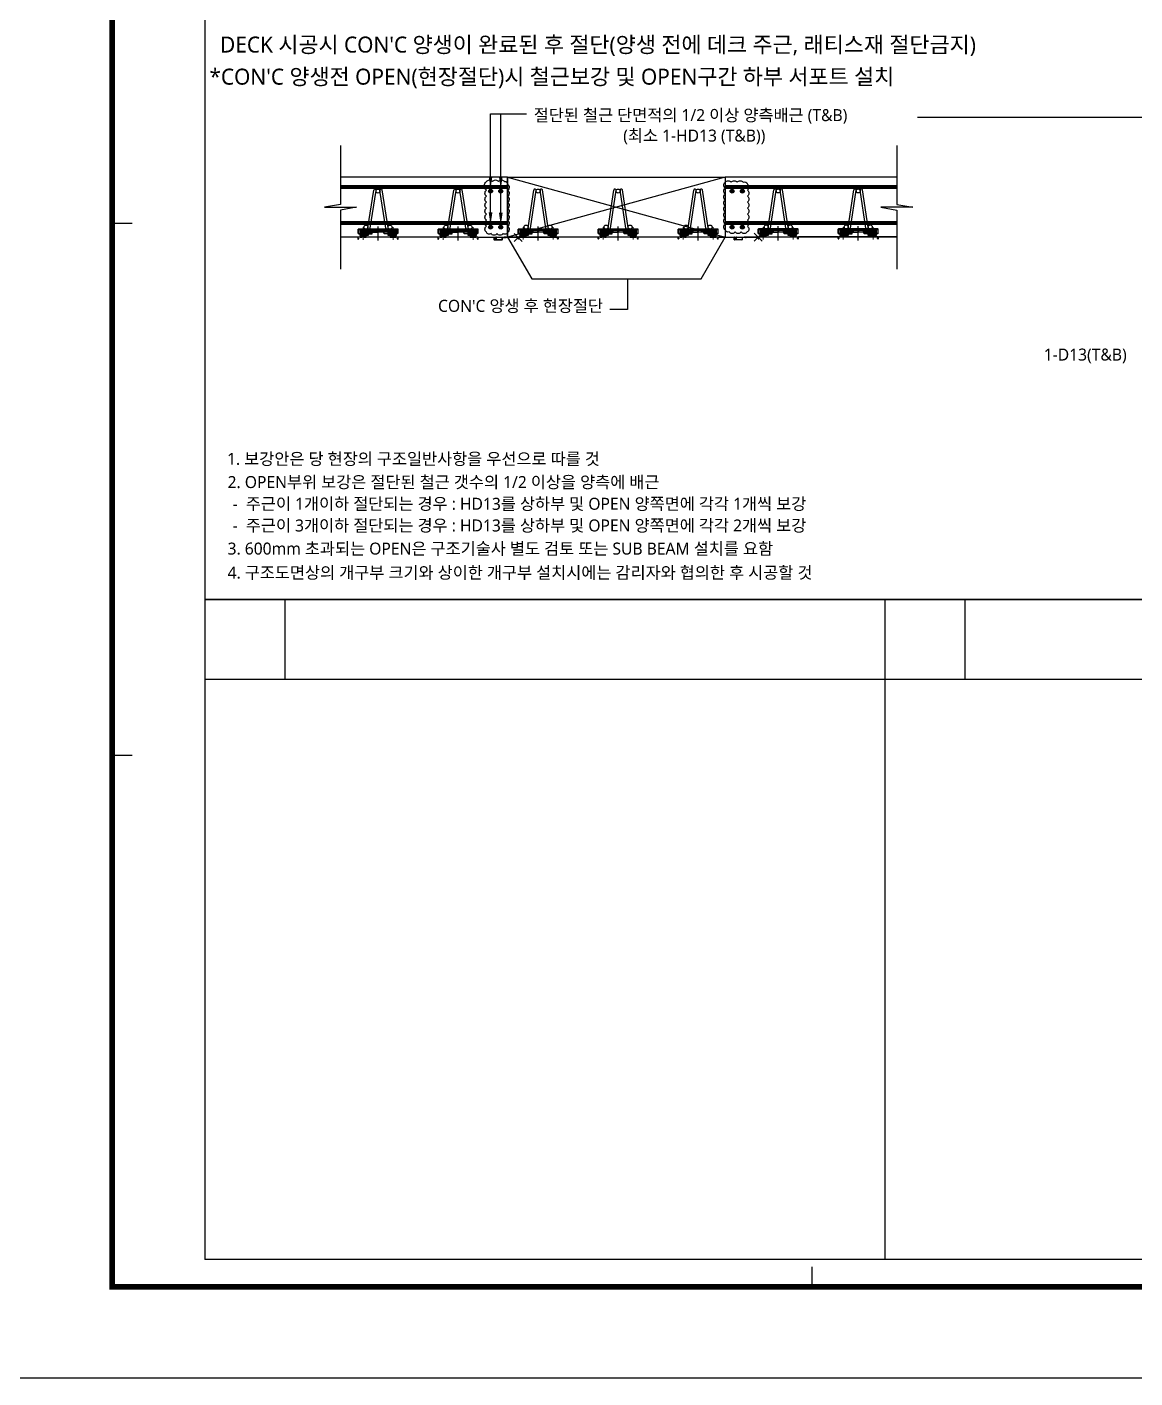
# Model space of a CAD drawing. Extents: x 10983 to 44623, y -18406 to 11294.
# Drawn here: x 19471 to 22241, y -12466 to -9089 of the extents above; entities that cross this region are included whole.
import ezdxf

# ---------------------------------------------------------------- set-up
doc = ezdxf.new("R2010")
doc.units = 0
doc.header["$LTSCALE"] = 100
doc.header["$MEASUREMENT"] = 0
doc.header["$PDMODE"] = 3
doc.header["$PDSIZE"] = 10
doc.linetypes.add('HIDDEN', pattern=[0.375, 0.25, -0.125])
doc.layers.get('0').update_dxf_attribs({"linetype": 'CONTINUOUS'})
doc.layers.get('Defpoints').update_dxf_attribs({"color": 165, "linetype": 'CONTINUOUS'})
for name, color, linetype in [('1', 1, 'CONTINUOUS'), ('204', 6, 'CONTINUOUS'), ('205', 2, 'HIDDEN'), ('3', 3, 'CONTINUOUS'), ('AM_8', 55, 'CONTINUOUS'), ('DECK-CON', 2, 'CONTINUOUS'), ('DECK-LATTICE', 7, 'CONTINUOUS'), ('DECK-MAIN BAR', 2, 'CONTINUOUS'), ('DECK-PG', 4, 'CONTINUOUS'), ('DECK-TEXT', 7, 'CONTINUOUS'), ('DECK-TRANS', 3, 'CONTINUOUS'), ('E2', 7, 'CONTINUOUS'), ('form', 7, 'CONTINUOUS'), ('TEXT', 3, 'CONTINUOUS'), ('오픈구', 10, 'CONTINUOUS')]:
    doc.layers.add(name, color=color, linetype=linetype)
doc.styles.get("Standard").update_dxf_attribs({"font": ''})
doc.styles.add('VICON TEXT', font='malgun.ttf')
doc.styles.get('Standard').set_extended_font_data('Haansoft Dotum')
doc.linetypes.add('DECK SUPPORT', pattern='A,12.7,-0.88,["O",Standard,S=4,R=0,X=-0.74,Y=-1.8],-0.55', length=14.13)

# ---------------------------------------------------------------- blocks, each defined once
blk = doc.blocks.new('RRWENNN')
at = {"layer": '3', "color": 252, "true_color": 0x939598}
for p, q in [((179.9, -427.9), (180.9, -428.9)), ((182.1, -427.9), (183.1, -428.9)), ((184.2, -427.9), (185.2, -428.9)), ((186.3, -427.9), (187.3, -428.9)), ((188.4, -427.9), (189.4, -428.9)), ((190.5, -427.9), (191.5, -428.9)), ((192.7, -427.9), (193.7, -428.9)), ((194.8, -427.9), (195.8, -428.9)), ((196.9, -427.9), (197.9, -428.9)), ((199, -427.9), (200, -428.9)), ((201.1, -427.9), (202.1, -428.9)), ((203.3, -427.9), (204.3, -428.9)), ((205.4, -427.9), (206.4, -428.9)), ((207.5, -427.9), (208.5, -428.9)), ((209.6, -427.9), (210.6, -428.9)), ((211.8, -427.9), (212.8, -428.9)), ((243.9, -427.9), (244.9, -428.9)), ((246.1, -427.9), (247.1, -428.9)), ((248.2, -427.9), (249.2, -428.9)), ((250.3, -427.9), (251.3, -428.9)), ((252.4, -427.9), (253.4, -428.9)), ((254.5, -427.9), (255.5, -428.9)), ((256.7, -427.9), (257.7, -428.9)), ((258.8, -427.9), (259.8, -428.9)), ((260.9, -427.9), (261.9, -428.9)), ((263, -427.9), (264, -428.9)), ((265.1, -427.9), (266.1, -428.9)), ((267.3, -427.9), (268.3, -428.9)), ((269.4, -427.9), (270.4, -428.9)), ((271.5, -427.9), (272.5, -428.9)), ((273.6, -427.9), (274.6, -428.9)), ((275.8, -427.9), (276.8, -428.9))]:
    blk.add_line(p, q, dxfattribs=at)
blk = doc.blocks.new('GFDCVBVBBB')
at = {"layer": 'AM_8'}
for p, q in [((182.8, -409.8), (183.7, -408.9)), ((182.8, -411.9), (185.8, -408.9)), ((182.8, -414.1), (187.1, -409.8)), ((182.8, -416.2), (187.4, -411.6)), ((182.8, -418.3), (188.2, -412.9)), ((182.8, -420.4), (188.2, -415)), ((182.8, -422.6), (188.2, -417.2)), ((182.8, -424.7), (188.2, -419.3)), ((182.8, -426.8), (188.2, -421.4)), ((183.8, -427.9), (188.7, -423)), ((185.9, -427.9), (189.3, -424.5)), ((188.1, -427.9), (189.9, -426)), ((190.2, -427.9), (202.8, -415.3)), ((191.2, -424.8), (202.8, -413.2)), ((192.3, -427.9), (202.8, -417.4)), ((192.7, -421.1), (200.9, -412.9)), ((193.1, -412.3), (196.4, -408.9)), ((193.1, -414.4), (197.8, -409.7)), ((193.1, -416.5), (197.8, -411.8)), ((193.1, -418.7), (198.8, -412.9)), ((193.6, -409.7), (194.3, -408.9)), ((194.4, -427.9), (202.8, -419.5)), ((196.5, -427.9), (202.8, -421.6)), ((198.7, -427.9), (203.3, -423.3)), ((200.8, -427.9), (205.4, -423.3)), ((202.9, -427.9), (207.5, -423.3)), ((205, -427.9), (209.6, -423.3)), ((207.1, -427.9), (211.7, -423.3)), ((209.3, -427.9), (213.9, -423.3)), ((211.4, -427.9), (215.3, -424)), ((212.8, -428.6), (216.6, -424.9)), ((214.3, -422.9), (215.3, -421.9)), ((214.6, -428.9), (218.7, -424.9)), ((216.8, -428.9), (220.8, -424.9)), ((218.9, -428.9), (222.9, -424.9)), ((221, -428.9), (225.1, -424.9)), ((223.1, -428.9), (227.2, -424.9)), ((225.2, -428.9), (229.3, -424.9)), ((227.3, -422.6), (228.3, -421.6)), ((227.3, -424.7), (228.3, -423.7)), ((227.4, -428.9), (231.4, -424.9)), ((229.5, -428.9), (233.5, -424.9)), ((231.6, -428.9), (235.7, -424.9)), ((233.7, -428.9), (237.8, -424.9)), ((235.8, -428.9), (239.9, -424.9)), ((238, -428.9), (243.6, -423.3)), ((240.1, -428.9), (245.7, -423.3)), ((240.3, -422.3), (241.3, -421.3)), ((240.3, -424.5), (241.4, -423.3)), ((242.2, -428.9), (242.8, -428.3)), ((243.2, -427.9), (247.8, -423.3)), ((245.3, -427.9), (249.9, -423.3)), ((247.5, -427.9), (252, -423.3)), ((249.6, -427.9), (262.6, -414.9)), ((251.7, -427.9), (262.6, -417)), ((252.8, -418.3), (262.1, -409.1)), ((252.8, -420.4), (262.1, -411.2)), ((252.8, -422.6), (262.6, -412.8)), ((252.8, -414.1), (254, -412.9)), ((252.8, -416.2), (256.1, -412.9)), ((253.8, -427.9), (262.6, -419.2)), ((255.9, -427.9), (262.9, -421)), ((257.8, -409.1), (258, -408.9)), ((257.8, -411.2), (260.1, -408.9)), ((258.1, -427.9), (263.5, -422.5)), ((260.2, -427.9), (264.1, -424)), ((262.3, -427.9), (264.7, -425.5)), ((264.4, -427.9), (272.8, -419.5)), ((266.5, -427.9), (272.8, -421.6)), ((266.7, -423.5), (272.8, -417.4)), ((267.4, -414.3), (272.8, -408.9)), ((267.4, -416.4), (272.8, -411)), ((267.4, -412.2), (268, -411.6)), ((267.4, -418.6), (272.8, -413.2)), ((267.4, -420.7), (272.8, -415.3)), ((268.6, -411), (270.7, -408.9)), ((268.7, -427.9), (272.8, -423.8)), ((270.8, -427.9), (272.8, -425.9))]:
    blk.add_line(p, q, dxfattribs=at)
blk = doc.blocks.new('SPACER')
at = {"layer": '1', "color": 252, "true_color": 0x939598}
blk.add_line((9678.9, 718.1), (9678.9, 753.5), dxfattribs=at)
at = {"layer": '1', "color": 252, "lineweight": 5, "true_color": 0x939598}
for points in [[(9641.4, 751.3), (9641.4, 746.3), (9641.4, 720.3)], [(9716.4, 751.3), (9716.4, 746.3), (9716.4, 720.3)]]:
    blk.add_open_spline(points, degree=1, knots=[0, 0, 0.16129, 1, 1], dxfattribs=at)
at = {"layer": '204', "color": 252, "true_color": 0x939598}
for p, q in [((9628.9, 746.7), (9629.9, 746.7)), ((9628.9, 746.7), (9628.9, 746.6)), ((9628.9, 744.9), (9628.9, 746.6)), ((9628.9, 736.4), (9628.9, 744.9)), ((9629.9, 744.9), (9628.9, 744.9)), ((9629.9, 746.8), (9629.9, 745.8)), ((9629.9, 746.8), (9663.9, 746.8)), ((9663.9, 745.8), (9629.9, 745.8)), ((9629.9, 745.8), (9629.9, 745.3)), ((9629.9, 745.3), (9629.9, 744.9)), ((9633.9, 745.8), (9633.9, 730.8)), ((9663.9, 745.8), (9633.9, 745.8)), ((9641.4, 744.8), (9639.3, 739.8)), ((9644.2, 738.2), (9641.4, 744.8)), ((9663.9, 746.8), (9663.9, 745.8)), ((9663.9, 746.8), (9693.9, 746.8)), ((9663.9, 746.8), (9663.9, 745.8)), ((9693.9, 745.8), (9693.9, 746.8)), ((9693.9, 745.8), (9693.9, 746.8)), ((9693.9, 746.8), (9727.9, 746.8)), ((9723.9, 745.8), (9693.9, 745.8)), ((9727.9, 745.8), (9693.9, 745.8)), ((9716.4, 744.8), (9713.7, 738.2)), ((9718.5, 739.8), (9716.4, 744.8)), ((9723.9, 730.8), (9723.9, 745.8)), ((9727.9, 745.8), (9727.9, 746.8)), ((9727.9, 746.7), (9728.9, 746.7)), ((9727.9, 745.3), (9727.9, 745.8)), ((9727.9, 744.9), (9727.9, 745.3)), ((9728.9, 744.9), (9727.9, 744.9)), ((9728.9, 746.7), (9728.9, 746.6)), ((9728.9, 744.9), (9728.9, 746.6)), ((9728.9, 736.4), (9728.9, 744.9)), ((9628.9, 736.4), (9629.9, 736.4)), ((9629.9, 736.4), (9629.9, 735.9)), ((9629.9, 735.9), (9629.9, 734.8)), ((9629.9, 734.8), (9633.9, 734.8)), ((9633.9, 726.8), (9633.9, 730.8)), ((9638.2, 726.8), (9633.9, 726.8)), ((9639.3, 729.5), (9638.2, 729.5)), ((9638.2, 729.5), (9638.2, 726.8)), ((9644.7, 726.8), (9638.2, 726.8)), ((9639.3, 739.8), (9639.3, 729.5)), ((9639.3, 739.8), (9639.4, 739.8)), ((9639.3, 729.5), (9639.4, 729.5)), ((9639.4, 739.8), (9639.4, 729.5)), ((9639.8, 738.2), (9639.4, 738.2)), ((9639.8, 729.5), (9639.4, 729.5)), ((9640.2, 739.8), (9639.8, 738.2)), ((9639.8, 729.5), (9639.8, 738.2)), ((9640.2, 729.5), (9639.8, 729.5)), ((9641.4, 739.8), (9640.2, 739.8)), ((9640.2, 739.8), (9640.2, 729.5)), ((9641.4, 729.5), (9640.2, 729.5)), ((9641.4, 739.8), (9641.4, 729.5)), ((9642.7, 738.2), (9641.4, 738.2)), ((9642.7, 729.5), (9641.4, 729.5)), ((9643.4, 739.8), (9642.7, 739.8)), ((9642.7, 739.8), (9642.7, 729.5)), ((9643.4, 729.5), (9642.7, 729.5)), ((9644, 738.2), (9643.4, 739.8)), ((9643.4, 739.8), (9643.4, 729.5)), ((9644, 729.5), (9643.4, 729.5)), ((9644.2, 738.2), (9644, 738.2)), ((9644, 729.5), (9644, 738.2)), ((9644.2, 729.5), (9644, 729.5)), ((9644.2, 729.5), (9644.2, 738.2)), ((9644.7, 729.5), (9644.2, 729.5)), ((9644.7, 726.8), (9644.7, 729.5)), ((9648.9, 726.8), (9644.7, 726.8)), ((9648.9, 730.8), (9653.9, 730.8)), ((9648.9, 730.8), (9648.9, 726.8)), ((9653.9, 741.2), (9653.9, 741.2)), ((9653.9, 730.8), (9653.9, 741.2)), ((9653.9, 738.8), (9665.4, 738.8)), ((9653.9, 734.8), (9663.9, 734.8)), ((9663.9, 735.9), (9663.9, 738.8)), ((9663.9, 734.8), (9663.9, 735.9)), ((9665.4, 738.8), (9665.4, 741.2)), ((9666.4, 738.8), (9665.4, 738.8)), ((9666.4, 742.8), (9666.4, 738.8)), ((9666.4, 738.8), (9678.4, 738.8)), ((9678.4, 742.8), (9678.4, 738.8)), ((9679.4, 738.8), (9678.4, 738.8)), ((9679.4, 738.8), (9679.4, 742.8)), ((9691.4, 738.8), (9679.4, 738.8)), ((9691.4, 738.8), (9691.4, 742.8)), ((9692.4, 738.8), (9691.4, 738.8)), ((9692.4, 741.2), (9692.4, 738.8)), ((9703.9, 738.8), (9692.4, 738.8)), ((9693.9, 735.9), (9693.9, 738.8)), ((9693.9, 734.8), (9693.9, 735.9)), ((9703.9, 734.8), (9693.9, 734.8)), ((9703.9, 741.2), (9703.9, 730.8)), ((9703.9, 730.8), (9708.9, 730.8)), ((9708.9, 726.8), (9708.9, 730.8)), ((9713.2, 726.8), (9708.9, 726.8)), ((9713.7, 729.5), (9713.2, 729.5)), ((9713.2, 729.5), (9713.2, 726.8)), ((9713.2, 726.8), (9719.7, 726.8)), ((9713.7, 738.2), (9713.8, 738.2)), ((9713.7, 738.2), (9713.7, 729.5)), ((9713.7, 729.5), (9713.8, 729.5)), ((9713.8, 738.2), (9714.4, 739.8)), ((9713.8, 729.5), (9713.8, 738.2)), ((9713.8, 729.5), (9714.4, 729.5)), ((9714.4, 739.8), (9715.2, 739.8)), ((9714.4, 739.8), (9714.4, 729.5)), ((9714.4, 729.5), (9715.2, 729.5)), ((9715.2, 739.8), (9715.2, 729.5)), ((9715.2, 738.2), (9716.4, 738.2)), ((9715.2, 729.5), (9716.4, 729.5)), ((9716.4, 739.8), (9717.7, 739.8)), ((9716.4, 739.8), (9716.4, 729.5)), ((9716.4, 729.5), (9717.7, 729.5)), ((9717.7, 739.8), (9718, 738.2)), ((9717.7, 739.8), (9717.7, 729.5)), ((9717.7, 729.5), (9718, 729.5)), ((9718, 738.2), (9718.4, 738.2)), ((9718, 729.5), (9718, 738.2)), ((9718, 729.5), (9718.4, 729.5)), ((9718.5, 739.8), (9718.4, 739.8)), ((9718.4, 739.8), (9718.4, 729.5)), ((9718.5, 729.5), (9718.4, 729.5)), ((9718.5, 729.5), (9718.5, 739.8)), ((9719.7, 729.5), (9718.5, 729.5)), ((9719.7, 726.8), (9719.7, 729.5)), ((9723.9, 726.8), (9719.7, 726.8)), ((9727.9, 734.8), (9723.9, 734.8)), ((9723.9, 730.8), (9723.9, 726.8)), ((9727.9, 735.9), (9727.9, 736.4)), ((9727.9, 736.4), (9728.9, 736.4)), ((9727.9, 734.8), (9727.9, 735.9))]:
    blk.add_line(p, q, dxfattribs=at)
at = {"layer": '204', "color": 252, "lineweight": 5, "true_color": 0x939598}
for p, q in [((9629.9, 746.6), (9628.9, 746.6)), ((9727.9, 746.6), (9728.9, 746.6)), ((9629.9, 735.9), (9633.9, 735.9)), ((9653.9, 735.9), (9663.9, 735.9)), ((9703.9, 735.9), (9693.9, 735.9)), ((9727.9, 735.9), (9723.9, 735.9))]:
    blk.add_line(p, q, dxfattribs=at)
for points, degree in [([(9629.9, 745.3), (9633.9, 745.3)], 1), ([(9727.9, 745.3), (9726.6, 745.3), (9725.3, 745.3), (9723.9, 745.3)], 3)]:
    blk.add_open_spline(points, degree=degree, dxfattribs=at)
at = {"layer": '204', "color": 252, "true_color": 0x939598}
for points in [[(9653.9, 741.2), (9665.4, 741.2)], [(9666.4, 742.8), (9678.4, 742.8)], [(9691.4, 742.8), (9679.4, 742.8)], [(9703.9, 741.2), (9692.4, 741.2)]]:
    blk.add_open_spline(points, degree=1, dxfattribs=at)
at = {"layer": '205', "color": 252, "lineweight": 5, "true_color": 0x939598}
for p, q in [((9629.9, 746.3), (9628.9, 746.3)), ((9629.9, 745.7), (9663.9, 745.7)), ((9629.9, 744.9), (9629.9, 736.7)), ((9663.9, 745.8), (9663.9, 745.3)), ((9693.9, 745.7), (9663.9, 745.7)), ((9663.9, 745.3), (9663.9, 745.3)), ((9663.9, 745.3), (9663.9, 745.3)), ((9663.9, 738.8), (9663.9, 745.3)), ((9663.9, 745.3), (9663.9, 745.3)), ((9693.9, 745.8), (9693.9, 745.3)), ((9727.9, 745.7), (9693.9, 745.7)), ((9693.9, 738.8), (9693.9, 745.3)), ((9693.9, 745.3), (9693.9, 745.3)), ((9693.9, 745.3), (9693.9, 745.3)), ((9693.9, 745.3), (9693.9, 745.3)), ((9727.9, 746.3), (9728.9, 746.3)), ((9727.9, 744.9), (9727.9, 736.7)), ((9629.9, 738.8), (9628.9, 738.8)), ((9629.9, 738.1), (9628.9, 738.1)), ((9629.9, 736.4), (9629.9, 736.7)), ((9629.9, 736.2), (9633.9, 736.2)), ((9629.9, 735.8), (9633.9, 735.8)), ((9633.9, 741.8), (9653.9, 741.8)), ((9653.9, 736.2), (9633.9, 736.2)), ((9633.9, 735.9), (9653.9, 735.9)), ((9653.9, 735.8), (9633.9, 735.8)), ((9633.9, 734.8), (9653.9, 734.8)), ((9648.9, 730.8), (9633.9, 730.8)), ((9638.8, 738.2), (9639.4, 739.8)), ((9639.4, 738.2), (9638.8, 738.2)), ((9638.8, 729.5), (9638.8, 738.2)), ((9642.7, 739.8), (9643, 738.2)), ((9643, 738.2), (9642.7, 738.2)), ((9643, 729.5), (9643, 738.2)), ((9643.9, 735.8), (9643.9, 734.8)), ((9647.9, 734.8), (9647.9, 735.8)), ((9653.9, 741.2), (9653.9, 741.8)), ((9653.9, 736.2), (9663.9, 736.2)), ((9653.9, 735.8), (9663.9, 735.8)), ((9703.9, 736.2), (9693.9, 736.2)), ((9703.9, 735.8), (9693.9, 735.8)), ((9723.9, 741.8), (9703.9, 741.8)), ((9703.9, 741.2), (9703.9, 741.8)), ((9703.9, 736.2), (9723.9, 736.2)), ((9723.9, 735.9), (9703.9, 735.9)), ((9703.9, 735.8), (9723.9, 735.8)), ((9723.9, 734.8), (9703.9, 734.8)), ((9708.9, 730.8), (9723.9, 730.8)), ((9709.9, 734.8), (9709.9, 735.8)), ((9713.9, 735.8), (9713.9, 734.8)), ((9715.2, 739.8), (9714.8, 738.2)), ((9714.8, 738.2), (9715.2, 738.2)), ((9714.8, 729.5), (9714.8, 738.2)), ((9719, 738.2), (9718.4, 739.8)), ((9718.4, 738.2), (9719, 738.2)), ((9719, 729.5), (9719, 738.2)), ((9727.9, 736.2), (9723.9, 736.2)), ((9727.9, 735.8), (9723.9, 735.8)), ((9727.9, 738.8), (9728.9, 738.8)), ((9727.9, 738.1), (9728.9, 738.1)), ((9727.9, 736.4), (9727.9, 736.7))]:
    blk.add_line(p, q, dxfattribs=at)
at = {"layer": '205', "color": 252, "lineweight": 5, "true_color": 0x939598, "extrusion": (0, 0, -1)}
for centre in [(-9646.9, 739.3), (-9646.9, 739.3), (-9710.9, 739.3), (-9710.9, 739.3)]:
    blk.add_circle(centre, 1.5, dxfattribs=at)
at = {"layer": '205', "color": 252, "lineweight": 5, "true_color": 0x939598}
for points, degree in [([(9633.9, 745.3), (9663.9, 745.3)], 1), ([(9723.9, 745.3), (9713.9, 745.3), (9703.9, 745.3), (9693.9, 745.3)], 3)]:
    blk.add_open_spline(points, degree=degree, dxfattribs=at)
at = {"color": 252, "true_color": 0x939598, "xscale": -1, "rotation": 180}
for name in ['RRWENNN', 'GFDCVBVBBB']:
    blk.add_blockref(name, (9451.1, 317.9), dxfattribs=at)

msp = doc.modelspace()

# ---------------------------------------------------------------- hatches: boundary and pattern name
at = {"layer": '1', "linetype": 'DECK SUPPORT', "ltscale": 10}
h = msp.add_hatch(color=256, dxfattribs=at)
h.paths.add_polyline_path([(20634.1, -9461.6), (20629.4, -9461.6), (20629.4, -9493)])
h.paths.add_polyline_path([(20629.4, -9461.6), (20624.7, -9461.6), (20629.4, -9493)])
h = msp.add_hatch(color=256, dxfattribs=at)
h.paths.add_polyline_path([(20659.7, -9462.6), (20655, -9462.6), (20655, -9494)])
h.paths.add_polyline_path([(20655, -9462.6), (20650.3, -9462.6), (20655, -9494)])
h = msp.add_hatch(color=256, dxfattribs=at)
h.paths.add_polyline_path([(20634.1, -9551.8), (20629.4, -9551.8), (20629.4, -9583.3)])
h.paths.add_polyline_path([(20629.4, -9551.8), (20624.7, -9551.8), (20629.4, -9583.3)])
h = msp.add_hatch(color=256, dxfattribs=at)
h.paths.add_polyline_path([(20659.7, -9552.9), (20655, -9552.9), (20655, -9584.3)])
h.paths.add_polyline_path([(20655, -9552.9), (20650.3, -9552.9), (20655, -9584.3)])
at = {"layer": '오픈구'}
h = msp.add_hatch(color=10, dxfattribs=at)
h.dxf.hatch_style = 1
edge = h.paths.add_edge_path()
edge.add_arc((20629.4, -9499), 5, 0, 360)
edge = h.paths.add_edge_path()
edge.add_arc((20655, -9499), 5, 0, 360)
h = msp.add_hatch(color=10, dxfattribs=at)
h.dxf.hatch_style = 1
edge = h.paths.add_edge_path()
edge.add_arc((21259, -9499), 5, 0, 360)
edge = h.paths.add_edge_path()
edge.add_arc((21233.4, -9499), 5, 0, 360)
h = msp.add_hatch(color=10, dxfattribs=at)
h.dxf.hatch_style = 1
edge = h.paths.add_edge_path()
edge.add_arc((20629.4, -9589), 5, 0, 360)
edge = h.paths.add_edge_path()
edge.add_arc((20655, -9589), 5, 0, 360)
h = msp.add_hatch(color=10, dxfattribs=at)
h.dxf.hatch_style = 1
edge = h.paths.add_edge_path()
edge.add_arc((21259, -9589), 5, 0, 360)
edge = h.paths.add_edge_path()
edge.add_arc((21233.4, -9589), 5, 0, 360)

# ---------------------------------------------------------------- linework, layer by layer
at = {"linetype": 'ByBlock'}
for p, q in [((19915.1, -7220.2), (19915.1, -12170.2)), ((26715.1, -10520.2), (19915.1, -10520.2)), ((20115.1, -10520.2), (20115.1, -10720.2)), ((21615.1, -10520.2), (21615.1, -12170.2)), ((21815.1, -10520.2), (21815.1, -10720.2)), ((26715.1, -10720.2), (19915.1, -10720.2)), ((26715.1, -12170.2), (19915.1, -12170.2))]:
    msp.add_line(p, q, dxfattribs=at)
at = {"layer": '1', "linetype": 'DECK SUPPORT', "ltscale": 10}
msp.add_line((20655, -9577.4), (20655, -9305.4), dxfattribs=at)
at = {"layer": '1', "linetype": 'Continuous', "ltscale": 10}
msp.add_line((21696.5, -9313.9), (22621.1, -9313.9), dxfattribs=at)
at = {"layer": 'DECK-CON'}
for p, q in [((20672.2, -9464.5), (20254.6, -9464.5)), ((21645.1, -9464.5), (21216.2, -9464.5))]:
    msp.add_line(p, q, dxfattribs=at)
for points in [[(20254.6, -9384.5), (20254.6, -9532.4), (20214.6, -9539.5), (20294.6, -9539.5), (20254.6, -9546.5), (20254.6, -9694.5)], [(21645.1, -9384.5), (21645.1, -9532.5), (21685.1, -9539.5), (21605.1, -9539.5), (21645.1, -9546.6), (21645.1, -9694.5)]]:
    msp.add_lwpolyline(points, dxfattribs=at)
at = {"layer": 'DECK-LATTICE', "ltscale": 0.5}
for p, q in [((20322.8, -9590.7), (20337.3, -9496.5)), ((20328.7, -9591.9), (20343.3, -9497.1)), ((20367.5, -9591.9), (20352.9, -9497.2)), ((20373.4, -9590.7), (20358.7, -9495.9)), ((20522.8, -9590.7), (20537.3, -9496.5)), ((20528.7, -9591.9), (20543.3, -9497.1)), ((20567.5, -9591.9), (20552.9, -9497.2)), ((20573.4, -9590.7), (20558.7, -9495.9)), ((21323.3, -9590.3), (21337.9, -9496.1)), ((21329.2, -9591.5), (21343.9, -9496.7)), ((21368, -9591.5), (21353.4, -9496.8)), ((21373.9, -9590.3), (21359.3, -9495.5)), ((21523.3, -9590.3), (21537.9, -9496.1)), ((21529.2, -9591.5), (21543.9, -9496.7)), ((21568, -9591.5), (21553.4, -9496.8)), ((21573.9, -9590.3), (21559.3, -9495.5))]:
    msp.add_line(p, q, dxfattribs=at)
at = {"layer": 'DECK-LATTICE', "color": 251, "ltscale": 0.5, "true_color": 0x636466}
for p, q in [((20723.1, -9590.5), (20737.6, -9496.3)), ((20729, -9591.7), (20743.6, -9496.9)), ((20767.8, -9591.7), (20753.1, -9497)), ((20773.7, -9590.5), (20759, -9495.7)), ((20923.1, -9590.5), (20937.6, -9496.3)), ((20929, -9591.7), (20943.6, -9496.9)), ((20967.8, -9591.7), (20953.1, -9497)), ((20973.7, -9590.5), (20959, -9495.7)), ((21123.1, -9590.5), (21137.6, -9496.3)), ((21129, -9591.7), (21143.6, -9496.9)), ((21167.8, -9591.7), (21153.1, -9497)), ((21173.7, -9590.5), (21159, -9495.7))]:
    msp.add_line(p, q, dxfattribs=at)
at = {"layer": 'DECK-LATTICE', "ltscale": 0.5}
for centre, radius, start, end in [((20340.3, -9497.1), 3.02, 359.9652, 168.0672), ((20355.9, -9497.1), 3.05, 22.524, 182.0989), ((20540.3, -9497.1), 3.02, 359.9652, 168.0672), ((20555.9, -9497.1), 3.05, 22.524, 182.0989), ((21340.9, -9496.7), 3.02, 359.9652, 168.0672), ((21356.5, -9496.7), 3.05, 22.524, 182.0989), ((21540.9, -9496.7), 3.02, 359.9652, 168.0672), ((21556.5, -9496.7), 3.05, 22.524, 182.0989), ((20325.8, -9591), 3.02, 174.948, 342.6014), ((20370.4, -9591), 3.02, 197.3986, 5.052), ((20525.8, -9591), 3.02, 174.948, 342.6014), ((20570.4, -9591), 3.02, 197.3986, 5.052), ((21326.4, -9590.6), 3.02, 174.948, 342.6014), ((21370.9, -9590.6), 3.02, 197.3986, 5.052), ((21526.4, -9590.6), 3.02, 174.948, 342.6014), ((21570.9, -9590.6), 3.02, 197.3986, 5.052)]:
    msp.add_arc(centre, radius, start, end, dxfattribs=at)
at = {"layer": 'DECK-LATTICE', "color": 251, "ltscale": 0.5, "true_color": 0x636466}
for centre, radius, start, end in [((20740.6, -9496.9), 3.02, 359.9652, 168.0672), ((20756.2, -9496.9), 3.05, 22.524, 182.0989), ((20940.6, -9496.9), 3.02, 359.9652, 168.0672), ((20956.2, -9496.9), 3.05, 22.524, 182.0989), ((21140.6, -9496.9), 3.02, 359.9652, 168.0672), ((21156.2, -9496.9), 3.05, 22.524, 182.0989), ((20726.1, -9590.8), 3.02, 174.948, 342.6014), ((20770.6, -9590.8), 3.02, 197.3986, 5.052), ((20926.1, -9590.8), 3.02, 174.948, 342.6014), ((20970.6, -9590.8), 3.02, 197.3986, 5.052), ((21126.1, -9590.8), 3.02, 174.948, 342.6014), ((21170.6, -9590.8), 3.02, 197.3986, 5.052)]:
    msp.add_arc(centre, radius, start, end, dxfattribs=at)
at = {"layer": 'DECK-MAIN BAR'}
for p, q in [((20672.2, -9464.5), (20672.2, -9614.3)), ((21216.2, -9464.5), (21216.2, -9614.3)), ((20666.6, -9614), (20667.4, -9614)), ((20667.1, -9614.5), (20667.1, -9613.8)), ((21266.9, -9613.8), (21267.6, -9613.8)), ((21266.9, -9613.8), (21267.6, -9613.8)), ((21267.4, -9614.3), (21267.4, -9613.6))]:
    msp.add_line(p, q, dxfattribs=at)
at = {"layer": 'DECK-MAIN BAR', "ltscale": 0.5}
for centre in [(20348.1, -9499), (20548.1, -9499), (21348.6, -9498.6), (21548.6, -9498.6), (20318, -9588.9), (20378.1, -9589), (20518, -9589), (20578.1, -9589), (21318.6, -9588.6), (21378.7, -9588.6), (21518.6, -9588.5), (21578.7, -9588.6)]:
    msp.add_circle(centre, 5, dxfattribs=at)
at = {"layer": 'DECK-MAIN BAR', "color": 10, "ltscale": 0.5}
for centre in [(20629.4, -9499), (20655, -9499), (21233.4, -9499), (21259, -9499), (20629.4, -9589), (20655, -9589), (21233.4, -9589), (21259, -9589)]:
    msp.add_circle(centre, 5, dxfattribs=at)
at = {"layer": 'DECK-MAIN BAR', "color": 251, "ltscale": 0.5, "true_color": 0x636466}
for centre in [(20748.4, -9498.8), (20948.4, -9498.8), (21148.4, -9498.8), (20718.3, -9588.8), (20778.4, -9588.8), (20918.3, -9588.7), (20978.4, -9588.8), (21118.3, -9588.8), (21178.4, -9588.8)]:
    msp.add_circle(centre, 5, dxfattribs=at)
at = {"layer": 'DECK-PG', "ltscale": 0.5}
for p, q in [((20297.3, -9614), (20254.6, -9614)), ((20297.3, -9614.5), (20254.6, -9614.5)), ((20297.6, -9614.8), (20297.6, -9618)), ((20298.1, -9618), (20298.1, -9614.8)), ((20298.6, -9617), (20298.6, -9614.8)), ((20298.6, -9617), (20298.6, -9618)), ((20397.3, -9614), (20298.8, -9614)), ((20397.3, -9614.5), (20298.8, -9614.5)), ((20299.1, -9617), (20299.1, -9618)), ((20299.6, -9617), (20299.6, -9618)), ((20396.6, -9618), (20396.6, -9617)), ((20397.1, -9618), (20397.1, -9617)), ((20397.6, -9614.8), (20397.6, -9617)), ((20397.6, -9618), (20397.6, -9617)), ((20398.1, -9618), (20398.1, -9614.8)), ((20398.6, -9618), (20398.6, -9614.8)), ((20497.3, -9614), (20398.8, -9614)), ((20497.3, -9614.5), (20398.8, -9614.5)), ((20497.6, -9614.8), (20497.6, -9618)), ((20498.1, -9618), (20498.1, -9614.8)), ((20498.6, -9617), (20498.6, -9614.8)), ((20498.6, -9617), (20498.6, -9618)), ((20597.3, -9614), (20498.8, -9614)), ((20597.3, -9614.5), (20498.8, -9614.5)), ((20499.1, -9617), (20499.1, -9618)), ((20499.6, -9617), (20499.6, -9618)), ((20596.6, -9618), (20596.6, -9617)), ((20597.1, -9618), (20597.1, -9617)), ((20597.6, -9614.8), (20597.6, -9617)), ((20597.6, -9618), (20597.6, -9617)), ((20598.1, -9618), (20598.1, -9614.8)), ((20598.6, -9618), (20598.6, -9614.8)), ((20598.8, -9614), (20642.9, -9614)), ((20598.8, -9614.5), (20642.9, -9614.5)), ((20638.4, -9620.7), (20638.4, -9615.1)), ((20638.9, -9620.7), (20638.9, -9615.1)), ((20639, -9614.5), (20642.4, -9614.5)), ((20639, -9615), (20639.9, -9615)), ((20657.8, -9620.8), (20639, -9620.8)), ((20657.8, -9621.3), (20639, -9621.3)), ((20639.9, -9615), (20642.4, -9615)), ((20639.9, -9615), (20639.9, -9615.5)), ((20639.9, -9615.5), (20642.4, -9615.5)), ((20642, -9619.7), (20639.9, -9617.5)), ((20642.4, -9619.3), (20640.2, -9617.2)), ((20642.4, -9619.1), (20640.4, -9617)), ((20642.8, -9618.8), (20640.7, -9616.7)), ((20643, -9614.6), (20643, -9618.7)), ((20643.5, -9614.6), (20643.5, -9618.7)), ((20643.6, -9618.8), (20643.6, -9614.6)), ((20644.1, -9618.8), (20644.1, -9614.6)), ((20644.2, -9614), (20666.6, -9614)), ((20644.2, -9614.5), (20663.1, -9614.5)), ((20657.9, -9616.5), (20657.9, -9620.7)), ((20658.4, -9616.5), (20658.4, -9620.7)), ((20667.8, -9615), (20659.4, -9615)), ((20667.8, -9615.5), (20659.4, -9615.5)), ((20666.6, -9614.5), (20663.1, -9614.5)), ((20663.1, -9615), (20663.1, -9614.5)), ((20666.6, -9615), (20663.1, -9615)), ((20667.9, -9614.4), (20667.9, -9614.9)), ((20668.4, -9614.4), (20668.4, -9614.9)), ((21238.6, -9620.5), (21238.6, -9614.9)), ((21239.1, -9620.5), (21239.1, -9614.9)), ((21239.2, -9614.3), (21242.6, -9614.3)), ((21239.2, -9614.8), (21240.1, -9614.8)), ((21258, -9620.6), (21239.2, -9620.6)), ((21258, -9621.1), (21239.2, -9621.1)), ((21240.1, -9614.8), (21242.6, -9614.8)), ((21240.1, -9614.8), (21240.1, -9615.3)), ((21240.1, -9615.3), (21242.6, -9615.3)), ((21242.3, -9619.5), (21240.1, -9617.3)), ((21242.7, -9619.1), (21240.5, -9617)), ((21242.7, -9618.9), (21240.6, -9616.8)), ((21243.1, -9618.6), (21241, -9616.5)), ((21243.3, -9614.4), (21243.3, -9618.5)), ((21243.8, -9614.4), (21243.8, -9618.5)), ((21243.9, -9618.6), (21243.9, -9614.4)), ((21244.4, -9618.6), (21244.4, -9614.4)), ((21244.5, -9613.8), (21266.9, -9613.8)), ((21244.5, -9614.3), (21263.4, -9614.3)), ((21258.1, -9616.3), (21258.1, -9620.5)), ((21258.6, -9616.3), (21258.6, -9620.5)), ((21268, -9614.8), (21259.6, -9614.8)), ((21268, -9615.3), (21259.6, -9615.3)), ((21266.9, -9614.3), (21263.4, -9614.3)), ((21263.4, -9614.8), (21263.4, -9614.3)), ((21266.9, -9614.8), (21263.4, -9614.8)), ((21268.1, -9614.2), (21268.1, -9614.7)), ((21268.6, -9614.2), (21268.6, -9614.7)), ((21268.7, -9613.6), (21297.9, -9613.6)), ((21268.7, -9614.1), (21297.9, -9614.1)), ((21298.1, -9614.4), (21298.1, -9617.6)), ((21298.6, -9617.6), (21298.6, -9614.4)), ((21299.1, -9616.6), (21299.1, -9614.4)), ((21299.1, -9616.6), (21299.1, -9617.6)), ((21299.4, -9613.6), (21397.9, -9613.6)), ((21397.9, -9614.1), (21299.4, -9614.1)), ((21299.6, -9616.6), (21299.6, -9617.6)), ((21300.1, -9616.6), (21300.1, -9617.6)), ((21397.1, -9617.6), (21397.1, -9616.6)), ((21397.6, -9617.6), (21397.6, -9616.6)), ((21398.1, -9614.4), (21398.1, -9616.6)), ((21398.1, -9617.6), (21398.1, -9616.6)), ((21398.6, -9617.6), (21398.6, -9614.4)), ((21399.1, -9617.6), (21399.1, -9614.4)), ((21497.9, -9613.6), (21399.4, -9613.6)), ((21497.9, -9614.1), (21399.4, -9614.1)), ((21498.1, -9614.4), (21498.1, -9617.6)), ((21498.6, -9617.6), (21498.6, -9614.4)), ((21499.1, -9616.6), (21499.1, -9614.4)), ((21499.1, -9616.6), (21499.1, -9617.6)), ((21597.9, -9613.6), (21499.4, -9613.6)), ((21597.9, -9614.1), (21499.4, -9614.1)), ((21499.6, -9616.6), (21499.6, -9617.6)), ((21500.1, -9616.6), (21500.1, -9617.6)), ((21597.1, -9617.6), (21597.1, -9616.6)), ((21597.6, -9617.6), (21597.6, -9616.6)), ((21598.1, -9614.4), (21598.1, -9616.6)), ((21598.1, -9617.6), (21598.1, -9616.6)), ((21598.6, -9617.6), (21598.6, -9614.4)), ((21599.1, -9617.6), (21599.1, -9614.4)), ((21645.1, -9613.6), (21599.4, -9613.6)), ((21645.1, -9614.1), (21599.4, -9614.1))]:
    msp.add_line(p, q, dxfattribs=at)
at = {"layer": 'DECK-PG', "color": 251, "ltscale": 0.5, "true_color": 0x636466}
for p, q in [((20668.5, -9613.8), (20697.6, -9613.8)), ((20668.5, -9614.3), (20697.6, -9614.3)), ((20697.9, -9614.6), (20697.9, -9617.8)), ((20698.4, -9617.8), (20698.4, -9614.6)), ((20698.9, -9616.8), (20698.9, -9614.6)), ((20698.9, -9616.8), (20698.9, -9617.8)), ((20699.1, -9613.8), (20797.6, -9613.8)), ((20797.6, -9614.3), (20699.1, -9614.3)), ((20699.4, -9616.8), (20699.4, -9617.8)), ((20699.9, -9616.8), (20699.9, -9617.8)), ((20796.9, -9617.8), (20796.9, -9616.8)), ((20797.4, -9617.8), (20797.4, -9616.8)), ((20797.9, -9614.6), (20797.9, -9616.8)), ((20797.9, -9617.8), (20797.9, -9616.8)), ((20798.4, -9617.8), (20798.4, -9614.6)), ((20798.9, -9617.8), (20798.9, -9614.6)), ((20897.6, -9613.8), (20799.1, -9613.8)), ((20897.6, -9614.3), (20799.1, -9614.3)), ((20897.9, -9614.6), (20897.9, -9617.8)), ((20898.4, -9617.8), (20898.4, -9614.6)), ((20898.9, -9616.8), (20898.9, -9614.6)), ((20898.9, -9616.8), (20898.9, -9617.8)), ((20997.6, -9613.8), (20899.1, -9613.8)), ((20997.6, -9614.3), (20899.1, -9614.3)), ((20899.4, -9616.8), (20899.4, -9617.8)), ((20899.9, -9616.8), (20899.9, -9617.8)), ((20996.9, -9617.8), (20996.9, -9616.8)), ((20997.4, -9617.8), (20997.4, -9616.8)), ((20997.9, -9614.6), (20997.9, -9616.8)), ((20997.9, -9617.8), (20997.9, -9616.8)), ((20998.4, -9617.8), (20998.4, -9614.6)), ((20998.9, -9617.8), (20998.9, -9614.6)), ((21097.6, -9613.8), (20999.1, -9613.8)), ((21097.6, -9614.3), (20999.1, -9614.3)), ((21097.9, -9614.6), (21097.9, -9617.8)), ((21098.4, -9617.8), (21098.4, -9614.6)), ((21098.9, -9616.8), (21098.9, -9614.6)), ((21098.9, -9616.8), (21098.9, -9617.8)), ((21197.6, -9613.8), (21099.1, -9613.8)), ((21197.6, -9614.3), (21099.1, -9614.3)), ((21099.4, -9616.8), (21099.4, -9617.8)), ((21099.9, -9616.8), (21099.9, -9617.8)), ((21196.9, -9617.8), (21196.9, -9616.8)), ((21197.4, -9617.8), (21197.4, -9616.8)), ((21197.9, -9614.6), (21197.9, -9616.8)), ((21197.9, -9617.8), (21197.9, -9616.8)), ((21198.4, -9617.8), (21198.4, -9614.6)), ((21198.9, -9617.8), (21198.9, -9614.6)), ((21199.1, -9613.8), (21243.2, -9613.8)), ((21199.1, -9614.3), (21243.2, -9614.3))]:
    msp.add_line(p, q, dxfattribs=at)
at = {"layer": 'DECK-PG', "ltscale": 0.5}
for centre, radius, start, end in [((20297.3, -9614.8), 0.75, 0, 90), ((20297.3, -9614.8), 0.25, 0, 90), ((20298.6, -9618), 1, 180, 0), ((20298.8, -9614.8), 0.75, 90, 180), ((20298.6, -9618), 0.5, 180, 360), ((20298.8, -9614.8), 0.25, 90, 180), ((20299.1, -9617), 0.5, 0, 180), ((20397.1, -9617), 0.5, 0, 180), ((20397.6, -9618), 1, 180, 0), ((20397.6, -9618), 0.5, 180, 0), ((20397.3, -9614.8), 0.75, 0, 90), ((20397.3, -9614.8), 0.25, 0, 90), ((20398.8, -9614.8), 0.75, 90, 180), ((20398.8, -9614.8), 0.25, 90, 180), ((20497.3, -9614.8), 0.75, 0, 90), ((20497.3, -9614.8), 0.25, 0, 90), ((20498.6, -9618), 1, 180, 0), ((20498.8, -9614.8), 0.75, 90, 180), ((20498.6, -9618), 0.5, 180, 360), ((20498.8, -9614.8), 0.25, 90, 180), ((20499.1, -9617), 0.5, 0, 180), ((20597.1, -9617), 0.5, 0, 180), ((20597.6, -9618), 1, 180, 0), ((20597.6, -9618), 0.5, 180, 0), ((20597.3, -9614.8), 0.75, 0, 90), ((20597.3, -9614.8), 0.25, 0, 90), ((20598.8, -9614.8), 0.75, 90, 180), ((20598.8, -9614.8), 0.25, 90, 180), ((20639, -9615.1), 0.6, 90, 180), ((20639, -9620.7), 0.6, 180, 270), ((20639, -9615.1), 0.1, 90, 180), ((20639, -9620.7), 0.1, 180, 270), ((20640.3, -9617.1), 0.6, 45, 225), ((20640.3, -9617.1), 0.1, 45, 225), ((20642.9, -9618.8), 1.2, 225, 0), ((20642.4, -9615), 0.5, 270, 90), ((20642.9, -9618.7), 0.6, 225, 0), ((20642.9, -9618.8), 0.7, 225, 0), ((20642.9, -9618.7), 0.1, 225, 0), ((20642.9, -9614.6), 0.6, 0, 90), ((20642.9, -9614.6), 0.1, 360, 90), ((20644.2, -9614.6), 0.6, 90, 180), ((20644.2, -9614.6), 0.1, 90, 180), ((20657.8, -9620.7), 0.6, 270, 0), ((20657.8, -9620.7), 0.1, 270, 0), ((20659.4, -9616.5), 1.5, 90, 180), ((20659.4, -9616.5), 1, 90, 180), ((20666.6, -9614.5), 0.5, 270, 90), ((20667.8, -9614.9), 0.6, 270, 0), ((20667.8, -9614.9), 0.1, 270, 0), ((20668.5, -9614.4), 0.6, 90, 180), ((20668.5, -9614.4), 0.1, 90, 180), ((21239.2, -9614.9), 0.6, 90, 180), ((21239.2, -9620.5), 0.6, 180, 270), ((21239.2, -9614.9), 0.1, 90, 180), ((21239.2, -9620.5), 0.1, 180, 270), ((21240.6, -9616.9), 0.6, 45, 225), ((21240.6, -9616.9), 0.1, 45, 225), ((21243.2, -9618.6), 1.2, 225, 0), ((21242.6, -9614.8), 0.5, 270, 90), ((21243.2, -9618.5), 0.6, 225, 0), ((21243.2, -9618.6), 0.7, 225, 0), ((21243.2, -9618.5), 0.1, 225, 0), ((21243.2, -9614.4), 0.6, 0, 90), ((21243.2, -9614.4), 0.1, 360, 90), ((21243.2, -9614.4), 0.1, 360, 90), ((21244.5, -9614.4), 0.6, 90, 180), ((21244.5, -9614.4), 0.1, 90, 180), ((21258, -9620.5), 0.6, 270, 0), ((21258, -9620.5), 0.1, 270, 0), ((21259.6, -9616.3), 1.5, 90, 180), ((21259.6, -9616.3), 1, 90, 180), ((21266.9, -9614.3), 0.5, 270, 90), ((21268, -9614.7), 0.6, 270, 0), ((21268, -9614.7), 0.1, 270, 0), ((21268.7, -9614.2), 0.6, 90, 180), ((21268.7, -9614.2), 0.1, 90, 180), ((21297.9, -9614.4), 0.75, 0, 90), ((21297.9, -9614.4), 0.25, 0, 90), ((21299.1, -9617.6), 1, 180, 0), ((21299.4, -9614.4), 0.75, 90, 180), ((21299.1, -9617.6), 0.5, 180, 0), ((21299.4, -9614.4), 0.25, 90, 180), ((21299.6, -9616.6), 0.5, 0, 180), ((21397.6, -9616.6), 0.5, 0, 180), ((21398.1, -9617.6), 1, 180, 0), ((21398.1, -9617.6), 0.5, 180, 0), ((21397.9, -9614.4), 0.75, 0, 90), ((21397.9, -9614.4), 0.25, 0, 90), ((21399.4, -9614.4), 0.75, 90, 180), ((21399.4, -9614.4), 0.25, 90, 180), ((21497.9, -9614.4), 0.75, 0, 90), ((21497.9, -9614.4), 0.25, 0, 90), ((21499.1, -9617.6), 1, 180, 0), ((21499.4, -9614.4), 0.75, 90, 180), ((21499.1, -9617.6), 0.5, 180, 360), ((21499.4, -9614.4), 0.25, 90, 180), ((21499.6, -9616.6), 0.5, 0, 180), ((21597.6, -9616.6), 0.5, 0, 180), ((21598.1, -9617.6), 1, 180, 0), ((21598.1, -9617.6), 0.5, 180, 0), ((21597.9, -9614.4), 0.75, 0, 90), ((21597.9, -9614.4), 0.25, 0, 90), ((21599.4, -9614.4), 0.75, 90, 180), ((21599.4, -9614.4), 0.25, 90, 180)]:
    msp.add_arc(centre, radius, start, end, dxfattribs=at)
at = {"layer": 'DECK-PG', "color": 251, "ltscale": 0.5, "true_color": 0x636466}
for centre, radius, start, end in [((20697.6, -9614.6), 0.75, 0, 90), ((20697.6, -9614.6), 0.25, 0, 90), ((20698.9, -9617.8), 1, 180, 0), ((20699.1, -9614.6), 0.75, 90, 180), ((20698.9, -9617.8), 0.5, 180, 0), ((20699.1, -9614.6), 0.25, 90, 180), ((20699.4, -9616.8), 0.5, 0, 180), ((20797.4, -9616.8), 0.5, 0, 180), ((20797.9, -9617.8), 1, 180, 0), ((20797.9, -9617.8), 0.5, 180, 0), ((20797.6, -9614.6), 0.75, 0, 90), ((20797.6, -9614.6), 0.25, 0, 90), ((20799.1, -9614.6), 0.75, 90, 180), ((20799.1, -9614.6), 0.25, 90, 180), ((20897.6, -9614.6), 0.75, 0, 90), ((20897.6, -9614.6), 0.25, 0, 90), ((20898.9, -9617.8), 1, 180, 0), ((20899.1, -9614.6), 0.75, 90, 180), ((20898.9, -9617.8), 0.5, 180, 360), ((20899.1, -9614.6), 0.25, 90, 180), ((20899.4, -9616.8), 0.5, 0, 180), ((20997.4, -9616.8), 0.5, 0, 180), ((20997.9, -9617.8), 1, 180, 0), ((20997.9, -9617.8), 0.5, 180, 0), ((20997.6, -9614.6), 0.75, 0, 90), ((20997.6, -9614.6), 0.25, 0, 90), ((20999.1, -9614.6), 0.75, 90, 180), ((20999.1, -9614.6), 0.25, 90, 180), ((21097.6, -9614.6), 0.75, 0, 90), ((21097.6, -9614.6), 0.25, 0, 90), ((21098.9, -9617.8), 1, 180, 0), ((21099.1, -9614.6), 0.75, 90, 180), ((21098.9, -9617.8), 0.5, 180, 360), ((21099.1, -9614.6), 0.25, 90, 180), ((21099.4, -9616.8), 0.5, 0, 180), ((21197.4, -9616.8), 0.5, 0, 180), ((21197.9, -9617.8), 1, 180, 0), ((21197.9, -9617.8), 0.5, 180, 0), ((21197.6, -9614.6), 0.75, 0, 90), ((21197.6, -9614.6), 0.25, 0, 90), ((21199.1, -9614.6), 0.75, 90, 180), ((21199.1, -9614.6), 0.25, 90, 180)]:
    msp.add_arc(centre, radius, start, end, dxfattribs=at)
msp.add_point((20698.4, -9614.6), dxfattribs=at)
at = {"layer": 'DECK-PG', "ltscale": 0.5}
msp.add_point((21298.6, -9614.4), dxfattribs=at)
at = {"layer": 'DECK-TRANS', "ltscale": 0.5, "const_width": 10}
for points in [[(20672.2, -9489), (20254.6, -9489)], [(21645.1, -9489), (21216.2, -9489)], [(20672.2, -9579), (20254.6, -9579)], [(21645.1, -9579), (21216.2, -9579)]]:
    msp.add_lwpolyline(points, dxfattribs=at)
at = {"layer": 'Defpoints'}
msp.add_lwpolyline([(19392.5, -12466.3), (27802.5, -12466.3), (27802.5, -6526.2), (19392.5, -6526.2)], close=True, dxfattribs=at)
at = {"layer": 'E2', "linetype": 'ByBlock'}
msp.add_lwpolyline([(19915.1, -10520.2), (25045.5, -10520.2), (25045.5, -8870.2), (19915.1, -8870.2)], close=True, dxfattribs=at)
at = {"layer": 'form', "color": 30}
for p, q in [((19683.2, -9579.3), (19733.2, -9579.3)), ((19683.2, -10908.9), (19733.2, -10908.9)), ((21433.9, -12238.4), (21433.9, -12188.4))]:
    msp.add_line(p, q, dxfattribs=at)
at = {"layer": 'form', "color": 30, "const_width": 14.2}
msp.add_lwpolyline([(19683.2, -6920.2), (19683.2, -12238.4), (27636.8, -12238.4), (27636.8, -6920.2)], close=True, dxfattribs=at)
at = {"layer": 'TEXT', "linetype": 'Continuous', "ltscale": 10}
for points in [[(20672.2, -9614.3), (20732.3, -9718.4), (21156, -9718.4), (21216.1, -9614.3)], [(20972.2, -9718.4), (20972.2, -9795), (20928, -9795)]]:
    msp.add_lwpolyline(points, dxfattribs=at)
at = {"layer": '오픈구'}
for points in [[(20629.4, -9576.3), (20629.4, -9305.4), (20719.6, -9305.4)], [(20672.2, -9464.5), (21216.2, -9613.8)], [(21216.2, -9464.5), (20672.2, -9613.8)]]:
    msp.add_lwpolyline(points, dxfattribs=at)
for points in [[(20619.2, -9474.9, -0.520567), (20634.2, -9474.9, -0.520567), (20649.2, -9474.9, -0.520567), (20664.2, -9474.9, -0.520567), (20672.2, -9481.9, -0.520567), (20672.2, -9496.9, -0.520567), (20672.2, -9511.9, -0.520567), (20672.2, -9526.9, -0.520567), (20672.2, -9541.9, -0.520567), (20672.2, -9556.9, -0.520567), (20672.2, -9571.9, -0.520567), (20672.2, -9586.9, -0.520567), (20672.2, -9601.9, -0.520567), (20660.6, -9605.3, -0.520567), (20645.6, -9605.3, -0.520567), (20630.6, -9605.3, -0.520567), (20619.2, -9601.7, -0.520567), (20619.2, -9586.7, -0.520567), (20619.2, -9571.7, -0.520567), (20619.2, -9556.7, -0.520567), (20619.2, -9541.7, -0.520567), (20619.2, -9526.7, -0.520567), (20619.2, -9511.7, -0.520567), (20619.2, -9496.7, -0.520567)], [(21216.2, -9476.8, -0.520567), (21231.2, -9476.8, -0.520567), (21246.2, -9476.8, -0.520567), (21261.2, -9476.8, -0.520567), (21271.5, -9481.5, -0.520567), (21271.5, -9496.5, -0.520567), (21271.5, -9511.5, -0.520567), (21271.5, -9526.5, -0.520567), (21271.5, -9541.5, -0.520567), (21271.5, -9556.5, -0.520567), (21271.5, -9571.5, -0.520567), (21271.5, -9586.5, -0.520567), (21271.1, -9601.1, -0.520567), (21256.1, -9601.1, -0.520567), (21241.1, -9601.1, -0.520567), (21226.1, -9601.1, -0.520567), (21216.2, -9596.1, -0.520567), (21216.2, -9581.1, -0.520567), (21216.2, -9566.1, -0.520567), (21216.2, -9551.1, -0.520567), (21216.2, -9536.1, -0.520567), (21216.2, -9521.1, -0.520567), (21216.2, -9506.1, -0.520567), (21216.2, -9491.1, -0.520567)]]:
    msp.add_lwpolyline(points, format="xyb", close=True, dxfattribs=at)
msp.add_lwpolyline([(20672.2, -9464.5), (21216.2, -9464.5), (21216.2, -9614.3), (20672.2, -9614.3)], close=True, dxfattribs=at)

# ---------------------------------------------------------------- block references
at = {"layer": 'DECK-PG', "xscale": -1}
for p in [(30027, -10340.8), (30227, -10340.8), (31027.6, -10340.4), (31227.6, -10340.4)]:
    msp.add_blockref('SPACER', p, dxfattribs=at)
at = {"layer": 'DECK-PG', "color": 251, "true_color": 0x636466, "xscale": -1}
for p in [(30427.3, -10340.6), (30627.3, -10340.6), (30827.3, -10340.6)]:
    msp.add_blockref('SPACER', p, dxfattribs=at)

# ---------------------------------------------------------------- texts
at = {"layer": 'DECK-TEXT', "style": 'VICON TEXT'}
for s, height, p in [("DECK 시공시 CON'C 양생이 완료된 후 절단(양생 전에 데크 주근, 래티스재 절단금지)", 40, (19953.2, -9152.6)), ("*CON'C 양생전 OPEN(현장절단)시 철근보강 및 OPEN구간 하부 서포트 설치", 40, (19926.6, -9232.8)), ('절단된 철근 단면적의 1/2 이상 양측배근 (T&B)', 30, (20737.4, -9324)), ('(최소 1-HD13 (T&B))', 30, (20961.1, -9375.1)), ('1-D13(T&B)', 30, (22012.6, -9922.6))]:
    msp.add_text(s, height=height, dxfattribs=at).set_placement(p)
at = {"layer": 'DECK-TEXT', "color": 2, "style": 'VICON TEXT'}
for s, p in [('1. 보강안은 당 현장의 구조일반사항을 우선으로 따를 것', (19970.6, -10183.3)), ('2. OPEN부위 보강은 절단된 철근 갯수의 1/2 이상을 양측에 배근', (19972, -10241.4)), (' -  주근이 1개이하 절단되는 경우 : HD13를 상하부 및 OPEN 양쪽면에 각각 1개씩 보강', (19974.5, -10295.7)), (' -  주근이 3개이하 절단되는 경우 : HD13를 상하부 및 OPEN 양쪽면에 각각 2개씩 보강', (19974.5, -10349.9)), ('3. 600mm 초과되는 OPEN은 구조기술사 별도 검토 또는 SUB BEAM 설치를 요함', (19972, -10407.7)), ('4. 구조도면상의 개구부 크기와 상이한 개구부 설치시에는 감리자와 협의한 후 시공할 것', (19972, -10467.7))]:
    msp.add_text(s, height=30, dxfattribs=at).set_placement(p)
at = {"layer": 'DECK-TEXT', "insert": (20910.6, -9770.8), "char_height": 30, "width": 772.13, "attachment_point": 3, "style": 'VICON TEXT'}
msp.add_mtext("CON'C 양생 후 현장절단", dxfattribs=at)

doc.saveas('drawing.dxf')
